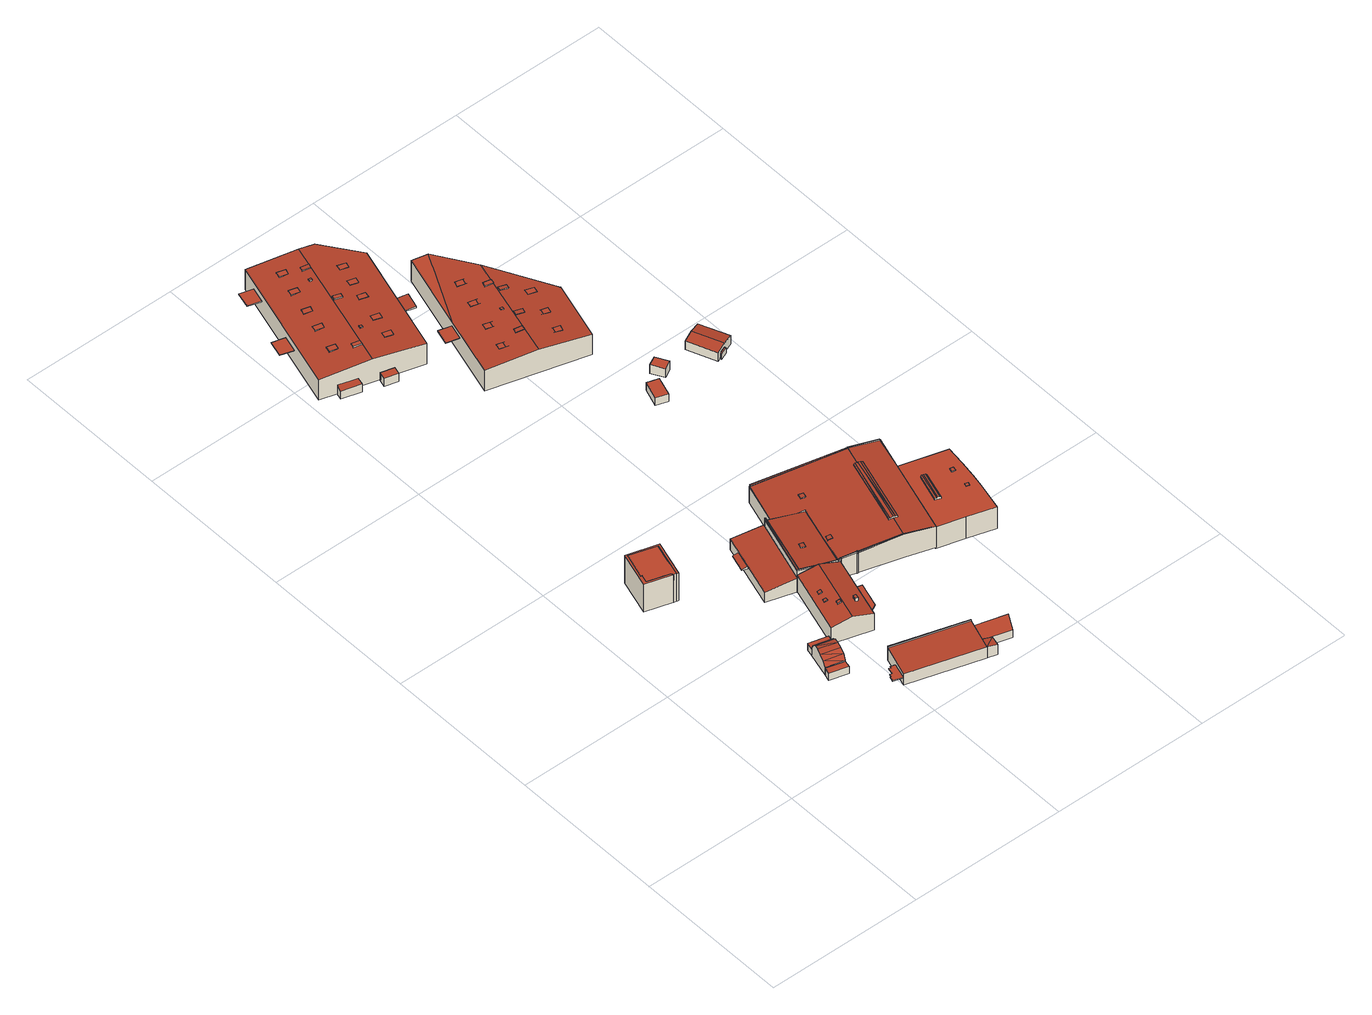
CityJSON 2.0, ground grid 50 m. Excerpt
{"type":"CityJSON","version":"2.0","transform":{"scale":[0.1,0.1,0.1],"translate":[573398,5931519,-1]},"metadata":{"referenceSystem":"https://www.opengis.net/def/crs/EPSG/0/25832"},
"CityObjects":{
"building1":{"type":"Building","attributes":{"Grundfläche 2D":"12.732771","Grundhöhe NN":"5.667"},"geometry":[{"type":"Solid","lod":"3","boundaries":[[[[0,1,2,3]],[[4,5,3,2]],[[5,6,0,3]],[[6,7,1,0]],[[7,4,2,1]],[[7,6,5,4]]]],"semantics":{"surfaces":[{"type":"RoofSurface"},{"type":"WallSurface"},{"type":"GroundSurface"}],"values":[[0,1,1,1,1,2]]}}]},
"building2":{"type":"Building","attributes":{"Grundfläche 2D":"124.588305","Grundhöhe NN":"5.588"},"geometry":[{"type":"Solid","lod":"3","boundaries":[[[[8,9,10,11,12,13,14,15,16,17,18,19,20]],[[21,22,23,24]],[[25,26,27,28,29,30,31,32,33]],[[34,20,19,18,35,36]],[[8,20,34,37]],[[22,38,39,9,8,37,40,23]],[[10,9,39,41]],[[11,10,41,42]],[[24,23,40,43]],[[21,24,43,44]],[[22,21,44,38]],[[28,27,45,46]],[[30,29,28,46,35,18,17]],[[30,17,16,31]],[[31,16,15,32]],[[32,15,14,33]],[[33,14,13,25]],[[25,13,12,26]],[[42,45,27,26,12,11]],[[45,42,41,39,38,44,43,40,37,34,36,35,46]]]],"semantics":{"surfaces":[{"type":"RoofSurface"},{"type":"WallSurface"},{"type":"GroundSurface"}],"values":[[0,0,0,1,1,1,1,1,1,1,1,1,1,1,1,1,1,1,1,2]]}}]},
"building3":{"type":"Building","attributes":{"Grundfläche 2D":"63.137022","Grundhöhe NN":"5.667"},"geometry":[{"type":"Solid","lod":"3","boundaries":[[[[47,48,49,50]],[[51,52,53]],[[54,52,51]],[[55,51,53,56]],[[57,56,58]],[[55,56,57]],[[59,57,58,60]],[[61,60,62]],[[59,60,61]],[[63,62,64]],[[61,62,63]],[[50,49,65,66]],[[47,50,66,67]],[[48,47,67,68]],[[62,60,58,56,53,52,48,68,5,64]],[[63,64,5,4]],[[51,55,57,59,61,63,4,65,49,54]],[[54,49,48,52]],[[4,5,68,67,66,65]]]],"semantics":{"surfaces":[{"type":"RoofSurface"},{"type":"WallSurface"},{"type":"GroundSurface"}],"values":[[0,0,0,0,0,0,0,0,0,0,0,1,1,1,1,1,1,1,2]]}}]},
"building4":{"type":"Building","attributes":{"Grundfläche 2D":"256.548009","Grundhöhe NN":"5.942"},"children":["building4-1","building4-2"],"geometry":[{"type":"Solid","lod":"3","boundaries":[[[[69,70,71,72,73,74,75]],[[76,77,74]],[[76,74,78]],[[70,69,79,80]],[[72,71,70,80,81]],[[73,72,81,82]],[[83,79,69,75,74,73,82,84,74,77]],[[78,74,84,85]],[[76,78,85,86]],[[77,76,86,83]],[[86,85,84,82,81,80,79,83]]]],"semantics":{"surfaces":[{"type":"RoofSurface"},{"type":"WallSurface"},{"type":"GroundSurface"}],"values":[[0,0,0,1,1,1,1,1,1,1,2]]}}]},
"building4-1":{"type":"BuildingInstallation","parents":["building4"],"geometry":[{"type":"MultiSurface","lod":"3","boundaries":[[[87,88,89,90]],[[69,70,90,89]],[[87,90,70,71]],[[71,75,88,87]],[[89,88,75,69]]],"semantics":{"surfaces":[{"type":"RoofSurface"},{"type":"WallSurface"}],"values":[0,1,1,1,1]}}]},
"building4-2":{"type":"BuildingInstallation","parents":["building4"],"geometry":[{"type":"MultiSurface","lod":"3","boundaries":[[[91,92,93,94,95,96,97,98,99,100]],[[101,102,94,93]],[[102,103,95,94]],[[103,104,96,95]],[[104,105,97,96]],[[105,106,98,97]],[[106,107,99,98]],[[107,108,100,99]],[[108,109,91,100]],[[109,110,92,91]],[[110,101,93,92]],[[106,105,104,103,102,101,110,109,108,107]]],"semantics":{"surfaces":[{"type":"RoofSurface"},{"type":"WallSurface"},{"type":"OuterCeilingSurface"}],"values":[0,1,1,1,1,1,1,1,1,1,1,2]}}]},
"building5":{"type":"Building","attributes":{"Grundfläche 2D":"295.424375","Grundhöhe NN":"5.667"},"children":["building5-1","building5-2","building5-3","building5-4"],"geometry":[{"type":"Solid","lod":"3","boundaries":[[[[111,112,113,114]],[[111,115,116,112]],[[117,118,119,120,121]],[[117,121,122,123]],[[118,117,123,124]],[[119,118,124,125]],[[120,119,125,126]],[[127,115,111,114,128,129]],[[116,115,127,130]],[[113,112,116,130,131]],[[128,114,113,131],[120,126,122,121]],[[125,124,123,122,126]],[[128,131,130,127,129]]]],"semantics":{"surfaces":[{"type":"RoofSurface"},{"type":"WallSurface"},{"type":"GroundSurface"}],"values":[[0,0,0,1,1,1,1,1,1,1,1,2,2]]}}]},
"building5-1":{"type":"BuildingInstallation","parents":["building5"],"geometry":[{"type":"MultiSurface","lod":"3","boundaries":[[[132,133,134,135]],[[136,137,135,134]],[[137,138,132,135]],[[133,132,138,139]],[[134,133,139,136]]],"semantics":{"surfaces":[{"type":"RoofSurface"},{"type":"WallSurface"}],"values":[0,1,1,1,1]}}]},
"building5-2":{"type":"BuildingInstallation","parents":["building5"],"geometry":[{"type":"MultiSurface","lod":"3","boundaries":[[[140,141,142,143]],[[143,142,144,145]],[[140,143,145,146]],[[141,140,146,147]],[[142,141,147,144]]],"semantics":{"surfaces":[{"type":"RoofSurface"},{"type":"WallSurface"}],"values":[0,1,1,1,1]}}]},
"building5-3":{"type":"BuildingInstallation","parents":["building5"],"geometry":[{"type":"MultiSurface","lod":"3","boundaries":[[[148,149,150,151]],[[151,150,152,153]],[[148,151,153,154]],[[149,148,154,155]],[[150,149,155,152]]],"semantics":{"surfaces":[{"type":"RoofSurface"},{"type":"WallSurface"}],"values":[0,1,1,1,1]}}]},
"building5-4":{"type":"BuildingInstallation","parents":["building5"],"geometry":[{"type":"MultiSurface","lod":"3","boundaries":[[[156,157,158,159]],[[159,158,160,161]],[[156,159,161,162]],[[157,156,162,163]],[[158,157,163,160]]],"semantics":{"surfaces":[{"type":"RoofSurface"},{"type":"WallSurface"}],"values":[0,1,1,1,1]}}]},
"building6":{"type":"Building","attributes":{"Grundfläche 2D":"210.155430","Grundhöhe NN":"5.594"},"children":["building6-1"],"geometry":[{"type":"Solid","lod":"3","boundaries":[[[[164,165,166,167,168,169,170]],[[171,167,166,165,164,172,173]],[[168,167,171,174]],[[169,168,174,175,170]],[[164,170,175,172]],[[171,173,172,175,174]]]],"semantics":{"surfaces":[{"type":"RoofSurface"},{"type":"WallSurface"},{"type":"GroundSurface"}],"values":[[0,1,1,1,1,2]]}}]},
"building6-1":{"type":"BuildingInstallation","parents":["building6"],"geometry":[{"type":"MultiSurface","lod":"3","boundaries":[[[176,177,178,179]],[[180,181,179,178]],[[181,182,176,179]],[[182,183,177,176]],[[183,180,178,177]],[[183,182,181,180]]],"semantics":{"surfaces":[{"type":"RoofSurface"},{"type":"WallSurface"},{"type":"OuterCeilingSurface"}],"values":[0,1,1,1,1,2]}}]},
"building7":{"type":"Building","attributes":{"Grundfläche 2D":"10.284848","Grundhöhe NN":"3.762"},"geometry":[{"type":"Solid","lod":"3","boundaries":[[[[184,185,186,187]],[[188,189,187,186]],[[189,190,184,187]],[[190,191,185,184]],[[191,188,186,185]],[[191,190,189,188]]]],"semantics":{"surfaces":[{"type":"RoofSurface"},{"type":"WallSurface"},{"type":"GroundSurface"}],"values":[[0,1,1,1,1,2]]}}]},
"building8":{"type":"Building","attributes":{"Grundfläche 2D":"58.785966","Grundhöhe NN":"5.966"},"geometry":[{"type":"Solid","lod":"3","boundaries":[[[[192,193,194,195]],[[196,197,195,194]],[[197,198,192,195]],[[198,199,193,192]],[[199,196,194,193]],[[199,198,197,196]]]],"semantics":{"surfaces":[{"type":"RoofSurface"},{"type":"WallSurface"},{"type":"GroundSurface"}],"values":[[0,1,1,1,1,2]]}}]},
"building9":{"type":"Building","attributes":{"Grundfläche 2D":"1398.529230","Grundhöhe NN":"3.762"},"children":["building9-1","building9-2","building9-3","building9-4","building9-5","building9-6","building9-7","building9-8","building9-9","building9-10","building9-11","building9-12","building9-13","building9-14","building9-15","building9-16","building9-17","building9-18"],"geometry":[{"type":"Solid","lod":"3","boundaries":[[[[200,201,202,203,204,205]],[[206,207,202,201,200]],[[208,209,210,211]],[[204,203,212,213]],[[205,204,213,214]],[[206,200,205,214,215]],[[207,206,215,216]],[[210,217,212,203,202,207,216,218,211]],[[208,211,218,219]],[[209,208,219,220]],[[210,209,220,217]],[[215,214,213,212,217,220,219,218,216]]]],"semantics":{"surfaces":[{"type":"RoofSurface"},{"type":"WallSurface"},{"type":"GroundSurface"}],"values":[[0,0,0,1,1,1,1,1,1,1,1,2]]}}]},
"building9-1":{"type":"BuildingInstallation","parents":["building9"],"geometry":[{"type":"MultiSurface","lod":"3","boundaries":[[[221,222,223,224]],[[224,223,225,226]],[[221,224,226,227]],[[222,221,227,228]],[[223,222,228,225]]],"semantics":{"surfaces":[{"type":"RoofSurface"},{"type":"WallSurface"}],"values":[0,1,1,1,1]}}]},
"building9-2":{"type":"BuildingInstallation","parents":["building9"],"geometry":[{"type":"MultiSurface","lod":"3","boundaries":[[[229,230,231,232]],[[230,229,233,234]],[[232,231,235,236]],[[229,232,236,233]],[[231,230,234,235]]],"semantics":{"surfaces":[{"type":"RoofSurface"},{"type":"WallSurface"}],"values":[0,1,1,1,1]}}]},
"building9-3":{"type":"BuildingInstallation","parents":["building9"],"geometry":[{"type":"MultiSurface","lod":"3","boundaries":[[[237,238,239,240]],[[240,239,241,242]],[[237,240,242,243]],[[238,237,243,244]],[[239,238,244,241]]],"semantics":{"surfaces":[{"type":"RoofSurface"},{"type":"WallSurface"}],"values":[0,1,1,1,1]}}]},
"building9-4":{"type":"BuildingInstallation","parents":["building9"],"geometry":[{"type":"MultiSurface","lod":"3","boundaries":[[[245,246,247,248]],[[247,246,249,250]],[[248,247,250,251]],[[245,248,251,252]],[[246,245,252,249]]],"semantics":{"surfaces":[{"type":"RoofSurface"},{"type":"WallSurface"}],"values":[0,1,1,1,1]}}]},
"building9-5":{"type":"BuildingInstallation","parents":["building9"],"geometry":[{"type":"MultiSurface","lod":"3","boundaries":[[[253,254,255,256]],[[256,255,257,258]],[[253,256,258,259]],[[254,253,259,260]],[[255,254,260,257]]],"semantics":{"surfaces":[{"type":"RoofSurface"},{"type":"WallSurface"}],"values":[0,1,1,1,1]}}]},
"building9-6":{"type":"BuildingInstallation","parents":["building9"],"geometry":[{"type":"MultiSurface","lod":"3","boundaries":[[[261,262,263,264]],[[264,263,265,266]],[[261,264,266,267]],[[262,261,267,268]],[[263,262,268,265]]],"semantics":{"surfaces":[{"type":"RoofSurface"},{"type":"WallSurface"}],"values":[0,1,1,1,1]}}]},
"building9-7":{"type":"BuildingInstallation","parents":["building9"],"geometry":[{"type":"MultiSurface","lod":"3","boundaries":[[[269,270,271,272]],[[272,271,273,274]],[[274,275,269,272]],[[270,269,275,276]],[[276,273,271,270]]],"semantics":{"surfaces":[{"type":"RoofSurface"},{"type":"WallSurface"}],"values":[0,1,1,1,1]}}]},
"building9-8":{"type":"BuildingInstallation","parents":["building9"],"geometry":[{"type":"MultiSurface","lod":"3","boundaries":[[[277,278,279,280]],[[280,279,281,282]],[[282,283,277,280]],[[283,284,278,277]],[[279,278,284,281]]],"semantics":{"surfaces":[{"type":"RoofSurface"},{"type":"WallSurface"}],"values":[0,1,1,1,1]}}]},
"building9-9":{"type":"BuildingInstallation","parents":["building9"],"geometry":[{"type":"MultiSurface","lod":"3","boundaries":[[[285,286,287,288]],[[287,289,290,288]],[[285,288,290,291]],[[291,292,286,285]],[[292,289,287,286]]],"semantics":{"surfaces":[{"type":"RoofSurface"},{"type":"WallSurface"}],"values":[0,1,1,1,1]}}]},
"building9-10":{"type":"BuildingInstallation","parents":["building9"],"geometry":[{"type":"MultiSurface","lod":"3","boundaries":[[[293,294,295,296]],[[296,295,297,298]],[[298,299,293,296]],[[294,293,299,300]],[[300,297,295,294]]],"semantics":{"surfaces":[{"type":"RoofSurface"},{"type":"WallSurface"}],"values":[0,1,1,1,1]}}]},
"building9-11":{"type":"BuildingInstallation","parents":["building9"],"geometry":[{"type":"MultiSurface","lod":"3","boundaries":[[[301,302,303,304]],[[305,306,304,303]],[[301,304,306,307]],[[307,308,302,301]],[[302,308,305,303]]],"semantics":{"surfaces":[{"type":"RoofSurface"},{"type":"WallSurface"}],"values":[0,1,1,1,1]}}]},
"building9-12":{"type":"BuildingInstallation","parents":["building9"],"geometry":[{"type":"MultiSurface","lod":"3","boundaries":[[[309,310,311,312]],[[312,311,313,314]],[[309,312,314,315]],[[310,309,315,316]],[[311,310,316,313]]],"semantics":{"surfaces":[{"type":"RoofSurface"},{"type":"WallSurface"}],"values":[0,1,1,1,1]}}]},
"building9-13":{"type":"BuildingInstallation","parents":["building9"],"geometry":[{"type":"MultiSurface","lod":"3","boundaries":[[[317,318,319,320]],[[320,319,321,322]],[[322,323,317,320]],[[318,317,323,324]],[[324,321,319,318]]],"semantics":{"surfaces":[{"type":"RoofSurface"},{"type":"WallSurface"}],"values":[0,1,1,1,1]}}]},
"building9-14":{"type":"BuildingInstallation","parents":["building9"],"geometry":[{"type":"MultiSurface","lod":"3","boundaries":[[[325,326,327,328]],[[328,327,329,330]],[[325,328,330,331]],[[326,325,331,332]],[[327,326,332,329]]],"semantics":{"surfaces":[{"type":"RoofSurface"},{"type":"WallSurface"}],"values":[0,1,1,1,1]}}]},
"building9-15":{"type":"BuildingInstallation","parents":["building9"],"geometry":[{"type":"MultiSurface","lod":"3","boundaries":[[[333,334,335,336]],[[335,334,337,338]],[[336,335,338,339]],[[333,336,339,340]],[[334,333,340,337]]],"semantics":{"surfaces":[{"type":"RoofSurface"},{"type":"WallSurface"}],"values":[0,1,1,1,1]}}]},
"building9-16":{"type":"BuildingInstallation","parents":["building9"],"geometry":[{"type":"MultiSurface","lod":"3","boundaries":[[[341,342,343,344]],[[345,346,344,343]],[[346,347,341,344]],[[347,348,342,341]],[[348,345,343,342]],[[348,347,346,345]]],"semantics":{"surfaces":[{"type":"RoofSurface"},{"type":"WallSurface"},{"type":"OuterCeilingSurface"}],"values":[0,1,1,1,1,2]}}]},
"building9-17":{"type":"BuildingInstallation","parents":["building9"],"geometry":[{"type":"MultiSurface","lod":"3","boundaries":[[[349,350,351,352]],[[353,354,352,351]],[[354,355,349,352]],[[355,356,350,349]],[[356,353,351,350]],[[356,355,354,353]]],"semantics":{"surfaces":[{"type":"RoofSurface"},{"type":"WallSurface"},{"type":"OuterCeilingSurface"}],"values":[0,1,1,1,1,2]}}]},
"building9-18":{"type":"BuildingInstallation","parents":["building9"],"geometry":[{"type":"MultiSurface","lod":"3","boundaries":[[[357,358,359,360]],[[361,362,360,359]],[[362,363,357,360]],[[363,364,358,357]],[[364,361,359,358]],[[364,363,362,361]]],"semantics":{"surfaces":[{"type":"RoofSurface"},{"type":"WallSurface"},{"type":"OuterCeilingSurface"}],"values":[0,1,1,1,1,2]}}]},
"building10":{"type":"Building","attributes":{"Grundfläche 2D":"1405.975474","Grundhöhe NN":"5.286"},"children":["building10-1","building10-2","building10-3","building10-4","building10-5","building10-6"],"geometry":[{"type":"Solid","lod":"3","boundaries":[[[[365,366,367,368]],[[366,365,369]],[[370,371,372,369]],[[366,369,372]],[[370,373,374]],[[371,370,374,375]],[[376,377,378,379,380,381,382,383,384]],[[385,376,384,386]],[[387,385,386]],[[388,389,390,391,392,393,394,395,396,397]],[[398,393,392]],[[399,400,401]],[[402,403,404,399,401,396,405,406,407,408,409,410,411,412,413,414,415,416,417,418,419,420,421,422,423,424]],[[409,425,426]],[[410,409,426,427]],[[428,429,430,423,431,432,419,418,417,433,434,435]],[[430,424,423]],[[436,429,428,437]],[[368,367,432,431]],[[368,431,423,369,365]],[[369,423,422,373,370]],[[422,421,420,375,374,373]],[[375,420,419,432,367,366,372,371]],[[399,404,379,378]],[[402,424,430,429,386,384,383,382,381,380,379,404,403]],[[429,436,438,385,387,386]],[[438,439,376,385]],[[439,377,376]],[[439,399,378,377]],[[391,390,389,440,441]],[[442,398,392,391,441,443]],[[397,396,401,444,445]],[[388,397,445,446]],[[389,388,446,440]],[[395,405,396]],[[408,393,398,425,409]],[[405,395,394,393,408,407,406]],[[427,426,425,398,442,447,448]],[[410,427,448,449]],[[411,410,449,450]],[[412,411,450,451]],[[413,412,451,452]],[[414,413,452,453]],[[415,414,453,454]],[[416,415,454,455]],[[456,433,417,416,455,457]],[[458,435,434,433,456,459]],[[437,428,435,458,460]],[[436,437,460,461]],[[438,436,461,462]],[[439,438,462,463]],[[399,439,463,464]],[[400,399,464,465]],[[401,400,465,444]],[[445,444,465,464,463,462,461,460,458,459,456,457,455,454,453,452,451,450,449,448,447,442,443,441,440,446]]]],"semantics":{"surfaces":[{"type":"RoofSurface"},{"type":"WallSurface"},{"type":"GroundSurface"}],"values":[[0,0,0,0,0,0,0,0,0,0,0,0,0,0,0,0,0,0,1,1,1,1,1,1,1,1,1,1,1,1,1,1,1,1,1,1,1,1,1,1,1,1,1,1,1,1,1,1,1,1,1,1,1,1,2]]}}]},
"building10-1":{"type":"BuildingInstallation","parents":["building10"],"geometry":[{"type":"MultiSurface","lod":"3","boundaries":[[[434,435,466,467,433]],[[466,468,467]],[[469,470,471,467,468]],[[466,435,472,418,473,470,469,468]],[[416,417,433,467,471]],[[434,435,434,433]]],"semantics":{"surfaces":[{"type":"RoofSurface"},{"type":"WallSurface"}],"values":[0,0,0,1,1,1]}}]},
"building10-2":{"type":"BuildingInstallation","parents":["building10"],"geometry":[{"type":"MultiSurface","lod":"3","boundaries":[[[474,475,476,477]],[[477,476,478,479]],[[474,477,479,480]],[[475,474,480,481]],[[476,475,481,478]]],"semantics":{"surfaces":[{"type":"RoofSurface"},{"type":"WallSurface"}],"values":[0,1,1,1,1]}}]},
"building10-3":{"type":"BuildingInstallation","parents":["building10"],"geometry":[{"type":"MultiSurface","lod":"3","boundaries":[[[482,483,484]],[[485,486,487,488,482]],[[488,483,482]],[[489,487,486]],[[490,491,489]],[[491,487,489]],[[492,487,491,493,494,495,496,497]],[[488,498,499,483]],[[484,470,473,500,501,502,503,490,489,486,485,482]],[[503,504,491,490]],[[408,505,493,491,504]],[[505,506,507,494,493]],[[426,427,496,495,494,507,425]],[[427,410,497,496]],[[410,411,492,497]],[[411,412,487,492]],[[412,413,488,487]],[[413,414,498,488]],[[414,415,499,498]],[[416,471,470,484,483,499,415]]],"semantics":{"surfaces":[{"type":"RoofSurface"},{"type":"WallSurface"}],"values":[0,0,0,0,0,0,0,0,1,1,1,1,1,1,1,1,1,1,1,1]}}]},
"building10-4":{"type":"BuildingInstallation","parents":["building10"],"geometry":[{"type":"MultiSurface","lod":"3","boundaries":[[[508,509,510,511]],[[511,510,512,513]],[[508,511,513,514]],[[509,508,514,515]],[[510,509,515,512]]],"semantics":{"surfaces":[{"type":"RoofSurface"},{"type":"WallSurface"}],"values":[0,1,1,1,1]}}]},
"building10-5":{"type":"BuildingInstallation","parents":["building10"],"geometry":[{"type":"MultiSurface","lod":"3","boundaries":[[[516,517,518]],[[519,518,517,520,521]],[[522,517,516]],[[522,506,507,506,505,523,517]],[[389,390,391,516,518,519]],[[516,391,392,398,425,507,506,522]],[[408,409,425,398,393]],[[408,393,524,517,523,505]],[[388,521,520,517,524,397]],[[388,389,519,521]]],"semantics":{"surfaces":[{"type":"RoofSurface"},{"type":"WallSurface"}],"values":[0,0,0,0,1,1,1,1,1,1]}}]},
"building10-6":{"type":"BuildingInstallation","parents":["building10"],"geometry":[{"type":"MultiSurface","lod":"3","boundaries":[[[525,526,527,528,529,530]],[[531,532,527,526]],[[532,533,534,528,527]],[[535,530,529,528,534,536]],[[526,525,530,535,537,531]]],"semantics":{"surfaces":[{"type":"RoofSurface"},{"type":"WallSurface"}],"values":[0,1,1,1,1]}}]},
"building11":{"type":"Building","attributes":{"Grundfläche 2D":"1101.652237","Grundhöhe NN":"3.769"},"children":["building11-1","building11-2","building11-3","building11-4","building11-5","building11-6","building11-7","building11-8","building11-9","building11-10","building11-11","building11-12","building11-13","building11-14","building11-15"],"geometry":[{"type":"Solid","lod":"3","boundaries":[[[[538,539,540]],[[541,542,543,544,545,546,539,538]],[[547,548,546,545,544,543,542,549]],[[547,550,551,552]],[[548,547,552]],[[553,554,555,556]],[[541,538,540,557,558]],[[549,542,541,558,559]],[[560,550,547,549,559,561,562]],[[563,564,552,551,550,560,562,561,565,566]],[[566,567,555,554,568,569,539,546,548,552,564,563]],[[540,539,569,557]],[[556,555,567,570]],[[553,556,570,571]],[[554,553,571,568]],[[566,565,561,559,558,557,569,568,571,570,567]]]],"semantics":{"surfaces":[{"type":"RoofSurface"},{"type":"WallSurface"},{"type":"GroundSurface"}],"values":[[0,0,0,0,0,0,1,1,1,1,1,1,1,1,1,2]]}}]},
"building11-1":{"type":"BuildingInstallation","parents":["building11"],"geometry":[{"type":"MultiSurface","lod":"3","boundaries":[[[572,573,574,575]],[[572,575,576]],[[573,572,576,577]],[[573,577,574]]],"semantics":{"surfaces":[{"type":"RoofSurface"},{"type":"WallSurface"}],"values":[0,1,1,1]}}]},
"building11-2":{"type":"BuildingInstallation","parents":["building11"],"geometry":[{"type":"MultiSurface","lod":"3","boundaries":[[[578,579,580,581,582]],[[578,583,579]],[[580,579,583,584]],[[580,584,581]]],"semantics":{"surfaces":[{"type":"RoofSurface"},{"type":"WallSurface"}],"values":[0,1,1,1]}}]},
"building11-3":{"type":"BuildingInstallation","parents":["building11"],"geometry":[{"type":"MultiSurface","lod":"3","boundaries":[[[585,586,587,588]],[[588,587,589,590]],[[585,588,590,591]],[[586,585,591,592]],[[587,586,592,589]]],"semantics":{"surfaces":[{"type":"RoofSurface"},{"type":"WallSurface"}],"values":[0,1,1,1,1]}}]},
"building11-4":{"type":"BuildingInstallation","parents":["building11"],"geometry":[{"type":"MultiSurface","lod":"3","boundaries":[[[593,594,595,596]],[[597,598,596,595]],[[593,596,598,599]],[[594,593,599,600]],[[600,597,595,594]]],"semantics":{"surfaces":[{"type":"RoofSurface"},{"type":"WallSurface"}],"values":[0,1,1,1,1]}}]},
"building11-5":{"type":"BuildingInstallation","parents":["building11"],"geometry":[{"type":"MultiSurface","lod":"3","boundaries":[[[601,602,603,604]],[[601,604,605]],[[602,601,605,606]],[[602,606,603]]],"semantics":{"surfaces":[{"type":"RoofSurface"},{"type":"WallSurface"}],"values":[0,1,1,1]}}]},
"building11-6":{"type":"BuildingInstallation","parents":["building11"],"geometry":[{"type":"MultiSurface","lod":"3","boundaries":[[[607,608,609,610]],[[610,609,611,612]],[[612,613,607,610]],[[608,607,613,614]],[[614,611,609,608]]],"semantics":{"surfaces":[{"type":"RoofSurface"},{"type":"WallSurface"}],"values":[0,1,1,1,1]}}]},
"building11-7":{"type":"BuildingInstallation","parents":["building11"],"geometry":[{"type":"MultiSurface","lod":"3","boundaries":[[[615,616,617,618]],[[615,618,619]],[[616,615,619,620]],[[616,620,617]]],"semantics":{"surfaces":[{"type":"RoofSurface"},{"type":"WallSurface"}],"values":[0,1,1,1]}}]},
"building11-8":{"type":"BuildingInstallation","parents":["building11"],"geometry":[{"type":"MultiSurface","lod":"3","boundaries":[[[621,622,623,624,625,626]],[[622,621,627,628]],[[624,623,622,628,544,629]],[[625,624,629,630]],[[630,545,627,621,626,625]]],"semantics":{"surfaces":[{"type":"RoofSurface"},{"type":"WallSurface"}],"values":[0,1,1,1,1]}}]},
"building11-9":{"type":"BuildingInstallation","parents":["building11"],"geometry":[{"type":"MultiSurface","lod":"3","boundaries":[[[631,632,633,634]],[[631,634,635]],[[632,631,635,636]],[[632,636,633]]],"semantics":{"surfaces":[{"type":"RoofSurface"},{"type":"WallSurface"}],"values":[0,1,1,1]}}]},
"building11-10":{"type":"BuildingInstallation","parents":["building11"],"geometry":[{"type":"MultiSurface","lod":"3","boundaries":[[[637,638,639,640]],[[637,640,641,642]],[[640,639,643,641]],[[638,637,642,644]],[[639,638,644,643]]],"semantics":{"surfaces":[{"type":"RoofSurface"},{"type":"WallSurface"}],"values":[0,1,1,1,1]}}]},
"building11-11":{"type":"BuildingInstallation","parents":["building11"],"geometry":[{"type":"MultiSurface","lod":"3","boundaries":[[[645,646,647,648,649,650,651]],[[652,649,648,647,646,653,654,655]],[[652,656,650,649]],[[650,656,657,645,651]],[[657,653,646,645]]],"semantics":{"surfaces":[{"type":"RoofSurface"},{"type":"WallSurface"}],"values":[0,1,1,1,1]}}]},
"building11-12":{"type":"BuildingInstallation","parents":["building11"],"geometry":[{"type":"MultiSurface","lod":"3","boundaries":[[[658,659,660,661]],[[662,660,659]],[[663,658,661]],[[659,658,663,662]]],"semantics":{"surfaces":[{"type":"RoofSurface"},{"type":"WallSurface"}],"values":[0,1,1,1]}}]},
"building11-13":{"type":"BuildingInstallation","parents":["building11"],"geometry":[{"type":"MultiSurface","lod":"3","boundaries":[[[664,665,666,667]],[[668,669,665,664]],[[670,671,667,666]],[[671,668,664,667]],[[669,670,666,665]],[[669,668,671,670]]],"semantics":{"surfaces":[{"type":"RoofSurface"},{"type":"WallSurface"},{"type":"OuterCeilingSurface"}],"values":[0,1,1,1,1,2]}}]},
"building11-14":{"type":"BuildingInstallation","parents":["building11"],"geometry":[{"type":"MultiSurface","lod":"3","boundaries":[[[672,673,674,675]],[[676,677,675,674]],[[677,678,672,675]],[[678,679,673,672]],[[679,676,674,673]],[[679,678,677,676]]],"semantics":{"surfaces":[{"type":"RoofSurface"},{"type":"WallSurface"},{"type":"OuterCeilingSurface"}],"values":[0,1,1,1,1,2]}}]},
"building11-15":{"type":"BuildingInstallation","parents":["building11"],"geometry":[{"type":"MultiSurface","lod":"3","boundaries":[[[680,681,682,564,683,560,684,685,686]],[[562,687,684,560]],[[665,563,564,682]],[[563,688,562,560,683,564]],[[687,689,685,684]],[[689,690,686,685]],[[690,691,680,686]],[[680,691,666,665,682,681]],[[665,666,691,690,689,687,562,688,563]]],"semantics":{"surfaces":[{"type":"RoofSurface"},{"type":"WallSurface"},{"type":"OuterCeilingSurface"}],"values":[0,1,1,1,1,1,1,1,2]}}]},
"building12":{"type":"Building","attributes":{"Grundfläche 2D":"23.639034","Grundhöhe NN":"-0.001"},"geometry":[{"type":"Solid","lod":"3","boundaries":[[[[692,693,694,695]],[[696,697,695,694]],[[697,698,692,695]],[[698,699,693,692]],[[699,696,694,693]],[[699,698,697,696]]]],"semantics":{"surfaces":[{"type":"RoofSurface"},{"type":"WallSurface"},{"type":"GroundSurface"}],"values":[[0,1,1,1,1,2]]}}]},
"building13":{"type":"Building","attributes":{"Grundfläche 2D":"416.121707","Grundhöhe NN":"4.588"},"children":["building13-1","building13-2"],"geometry":[{"type":"Solid","lod":"3","boundaries":[[[[700,701,702]],[[700,702,703]],[[704,700,703,705]],[[706,707,708,709]],[[704,705,708,707]],[[710,711,712,713,714,715,716,717,718],[719,720,721,722]],[[719,722,702,701]],[[705,703,702,722,721,709,708]],[[721,720,706,709]],[[704,707,706,720,719,701,700]],[[723,724,712,711]],[[724,725,713,712]],[[725,726,714,713]],[[726,727,715,714]],[[727,728,716,715]],[[728,729,717,716]],[[729,730,718,717]],[[731,723,711,710]],[[730,731,710,718]],[[726,725,724,723,731,730,729,728,727]]]],"semantics":{"surfaces":[{"type":"RoofSurface"},{"type":"WallSurface"},{"type":"GroundSurface"}],"values":[[0,0,0,0,0,0,1,1,1,1,1,1,1,1,1,1,1,1,1,2]]}}]},
"building13-1":{"type":"BuildingInstallation","parents":["building13"],"geometry":[{"type":"MultiSurface","lod":"3","boundaries":[[[732,733,734,735]],[[735,734,736,737]],[[732,735,737,738]],[[733,732,738,739]],[[734,733,739,736]]],"semantics":{"surfaces":[{"type":"RoofSurface"},{"type":"WallSurface"}],"values":[0,1,1,1,1]}}]},
"building13-2":{"type":"BuildingInstallation","parents":["building13"],"geometry":[{"type":"MultiSurface","lod":"3","boundaries":[[[740,741,742,743]],[[743,742,744,745]],[[740,743,745,746]],[[746,747,741,740]],[[747,744,742,741]]],"semantics":{"surfaces":[{"type":"RoofSurface"},{"type":"WallSurface"}],"values":[0,1,1,1,1]}}]},
"building14":{"type":"Building","attributes":{"Grundfläche 2D":"14.119376","Grundhöhe NN":"0.610"},"geometry":[{"type":"Solid","lod":"3","boundaries":[[[[748,749,750,751]],[[752,753,751,750]],[[753,754,748,751]],[[754,755,749,748]],[[755,752,750,749]],[[755,754,753,752]]]],"semantics":{"surfaces":[{"type":"RoofSurface"},{"type":"WallSurface"},{"type":"GroundSurface"}],"values":[[0,1,1,1,1,2]]}}]},
"building15":{"type":"Building","attributes":{"Grundfläche 2D":"1.478337","Grundhöhe NN":"3.892"},"geometry":[{"type":"Solid","lod":"3","boundaries":[[[[756,757,758,759]],[[760,761,759,758]],[[761,762,756,759]],[[762,763,757,756]],[[763,760,758,757]],[[763,762,761,760]]]],"semantics":{"surfaces":[{"type":"RoofSurface"},{"type":"WallSurface"},{"type":"GroundSurface"}],"values":[[0,1,1,1,1,2]]}}]},
"building16":{"type":"Building","attributes":{"Grundfläche 2D":"70.812314","Grundhöhe NN":"3.938"},"geometry":[{"type":"Solid","lod":"3","boundaries":[[[[764,765,766,767]],[[765,768,769,766]],[[768,765,764,770,771]],[[769,768,771,772]],[[767,766,769,772,773]],[[764,767,773,770]],[[771,770,773,772]]]],"semantics":{"surfaces":[{"type":"RoofSurface"},{"type":"WallSurface"},{"type":"GroundSurface"}],"values":[[0,0,1,1,1,1,2]]}}]}
},
"vertices":[
[325,225,93],[383,209,93],[388,230,93],[331,246,93],[388,230,67],[331,246,67],[325,225,67],[383,209,67],
[256,825,169],[158,853,169],[125,738,169],[207,714,169],[205,721,169],[136,742,169],[143,765,169],[138,766,169],[162,846,169],[247,820,169],[215,712,169],[219,711,169],[222,710,169],[185,860,128],[181,846,128],[202,840,128],[206,854,128],[136,742,171],[205,721,171],[207,713,171],[215,711,171],[215,712,171],[247,820,171],[162,846,171],[138,766,171],[143,765,171],[222,710,66],[215,712,66],[219,711,66],[256,825,66],[181,846,66],[158,853,66],[202,840,66],[125,738,66],[207,714,66],[206,854,66],[185,860,66],[207,713,66],[215,711,66],
[358,347,92],[352,324,92],[410,308,92],[417,331,92],[408,301,112],[352,324,96],[350,316,112],[410,308,96],[405,290,120],[347,305,120],[400,274,123],[343,290,123],[396,257,120],[338,273,120],[391,241,112],[333,256,112],[388,230,96],[331,246,96],[410,308,67],[417,331,67],[358,347,67],[352,324,67],
[723,111,117],[492,179,117],[491,175,117],[463,81,110],[694,12,110],[694,13,110],[722,107,117],[732,34,106],[703,43,110],[724,4,106],[723,111,69],[492,179,69],[463,81,69],[694,12,69],[703,43,69],[694,13,69],[724,4,69],[732,34,69],
[491,175,120],[722,107,120],[723,111,120],[492,179,120],
[434,92,95],[464,83,95],[479,132,95],[463,136,95],[462,131,95],[456,133,95],[450,113,95],[444,115,95],[441,107,95],[438,108,95],[479,132,93],[463,136,93],[462,131,93],[456,133,93],[450,113,93],[444,115,93],[441,107,93],[438,108,93],[434,92,93],[464,83,93],
[540,511,144],[479,305,144],[539,288,128],[599,493,128],[480,529,128],[419,322,128],[559,322,95],[584,336,95],[607,413,95],[578,422,95],[550,324,95],[550,324,93],[559,322,93],[584,336,93],[607,413,93],[578,422,93],[480,529,67],[599,493,67],[540,511,67],[419,322,67],[539,288,67],
[482,368,143],[491,366,146],[494,375,146],[484,378,143],[494,375,142],[484,378,140],[482,368,140],[491,366,142],
[472,434,136],[482,431,139],[484,441,139],[475,443,136],[484,441,135],[475,443,133],[472,434,133],[482,431,135],
[463,402,136],[473,399,138],[475,409,138],[466,411,136],[475,409,135],[466,411,133],[463,402,133],[473,399,135],
[527,350,145],[535,348,145],[539,361,145],[531,363,145],[539,361,133],[531,363,135],[527,350,135],[535,348,133],
[480,529,116],[540,727,116],[541,731,116],[543,737,116],[449,764,106],[418,658,106],[388,555,105],[543,737,66],[480,529,66],[541,731,66],[449,764,66],[388,555,66],
[419,719,97],[402,663,97],[418,658,103],[435,714,103],[418,658,95],[435,714,95],[419,719,95],[402,663,95],
[177,1858,78],[171,1835,78],[212,1824,78],[218,1847,78],[212,1824,48],[218,1847,48],[177,1858,48],[171,1835,48],
[825,77,98],[722,106,98],[706,51,98],[795,24,98],[706,51,70],[795,24,70],[825,77,70],[722,106,70],
[281,2306,133],[260,2231,133],[159,1868,133],[310,1825,125],[411,2183,125],[326,2293,131],[130,2348,123],[7,1910,123],[53,1875,77],[113,1858,77],[118,1879,80],[59,1896,80],[310,1825,48],[411,2183,48],[326,2293,48],[130,2348,48],[7,1910,48],[118,1879,48],[59,1896,48],[53,1875,48],[113,1858,48],
[317,2194,131],[313,2177,131],[338,2170,130],[343,2187,130],[338,2170,128],[343,2187,128],[317,2194,130],[313,2177,130],
[300,2134,131],[296,2117,131],[321,2110,130],[326,2128,130],[300,2134,130],[296,2117,130],[321,2110,128],[326,2128,128],
[230,2194,136],[232,2201,136],[225,2203,136],[223,2196,136],[225,2203,131],[223,2196,131],[230,2194,132],[232,2201,132],
[242,1928,131],[238,1910,131],[263,1904,130],[268,1921,130],[238,1910,130],[263,1904,128],[268,1921,128],[242,1928,130],
[97,1985,130],[92,1967,130],[118,1960,130],[123,1978,130],[118,1960,129],[123,1978,129],[97,1985,127],[92,1967,127],
[261,1995,131],[257,1978,131],[282,1971,130],[287,1989,130],[282,1971,128],[287,1989,128],[261,1995,130],[257,1978,130],
[180,2280,130],[175,2263,130],[201,2256,130],[206,2273,130],[201,2256,129],[206,2273,129],[180,2280,127],[175,2263,127],
[139,2133,130],[134,2117,130],[159,2110,130],[164,2126,130],[159,2110,129],[164,2126,129],[139,2133,127],[134,2117,127],
[177,1941,136],[153,1947,136],[149,1935,136],[174,1928,136],[149,1935,131],[174,1928,133],[177,1941,133],[153,1947,131],
[284,2077,131],[279,2060,131],[305,2053,130],[309,2070,130],[305,2053,128],[309,2070,128],[284,2077,130],[279,2060,130],
[253,2106,136],[230,2113,137],[226,2101,137],[250,2094,136],[226,2101,133],[250,2094,132],[253,2106,132],[230,2113,133],
[216,1975,136],[218,1982,136],[211,1984,136],[209,1977,136],[211,1984,132],[209,1977,132],[216,1975,132],[218,1982,132],
[258,2231,136],[262,2244,136],[238,2251,134],[234,2238,134],[238,2251,131],[234,2238,131],[258,2231,133],[262,2244,133],
[121,2067,130],[116,2050,130],[142,2043,130],[147,2060,130],[142,2043,129],[147,2060,129],[121,2067,127],[116,2050,127],
[160,2209,130],[155,2191,130],[181,2185,130],[185,2202,130],[155,2191,127],[181,2185,129],[185,2202,129],[160,2209,127],
[60,2260,99],[102,2248,99],[116,2297,99],[74,2309,99],[116,2297,97],[74,2309,97],[60,2260,97],[102,2248,97],
[405,2009,108],[365,2020,105],[351,1971,105],[391,1959,108],[351,1971,103],[391,1959,103],[405,2009,103],[365,2020,103],
[7,2067,97],[48,2055,97],[62,2106,97],[21,2117,97],[62,2106,95],[21,2117,95],[7,2067,95],[48,2055,95],
[867,718,155],[803,505,155],[809,503,153],[872,717,153],[859,721,156],[852,723,155],[788,509,155],[797,507,156],[847,724,152],[784,512,153],[784,511,153],[878,785,151],[878,785,150],[606,865,129],[606,862,129],[607,861,129],[873,783,150],[877,782,150],[877,782,151],[878,782,151],[966,759,143],[966,756,143],[966,758,143],[544,730,144],[541,731,144],[540,727,144],[480,529,144],[594,495,127],[595,497,127],[616,571,127],[652,694,127],[629,701,130],[542,726,144],[594,494,127],[606,865,124],[604,865,123],[561,721,123],[873,783,149],[607,861,124],[606,862,124],[652,694,133],[620,585,133],[616,571,133],[595,497,133],[594,495,133],[601,493,134],[603,493,134],[604,494,134],[647,481,137],[646,479,137],[649,478,137],[650,480,137],[778,443,149],[778,445,149],[797,507,149],[784,511,148],[784,512,148],[847,724,148],[859,721,149],[877,782,149],[594,494,133],[599,493,133],[601,492,134],[938,655,140],[966,756,140],[878,782,149],[872,717,148],[809,503,148],[867,416,140],[868,417,140],[868,419,140],[966,758,140],[969,758,140],[966,759,140],[878,785,149],[541,731,63],[480,529,63],[594,494,63],[594,495,63],[561,721,63],[542,726,63],[544,730,63],[599,493,63],[601,492,63],[601,493,63],[603,493,63],[604,494,63],[647,481,63],[646,479,63],[649,478,63],[650,480,63],[867,416,63],[778,443,63],[868,419,63],[868,417,63],[969,758,63],[966,758,63],[966,759,63],[878,785,63],[606,865,63],[604,865,63],
[779,445,151],[778,443,151],[778,445,151],[655,481,141],[650,483,140],[650,480,140],[779,445,149],[650,483,137],
[673,748,136],[669,733,136],[683,729,137],[687,743,137],[683,729,134],[687,743,134],[673,748,133],[669,733,133],
[649,483,142],[650,480,143],[650,483,143],[648,483,142],[646,484,142],[604,494,138],[647,481,143],[604,496,138],[602,497,138],[601,495,138],[603,493,138],[595,497,138],[594,494,138],[599,493,138],[601,492,138],[601,493,138],[646,479,143],[649,478,143],[649,483,137],[646,484,137],[604,496,134],[602,497,133],[601,495,133],[595,497,135],[594,495,135],[594,494,135],
[551,606,140],[547,592,140],[561,588,138],[565,603,138],[561,588,135],[565,603,135],[551,606,137],[547,592,137],
[480,529,148],[484,529,148],[540,727,148],[541,731,148],[542,726,148],[544,730,148],[540,511,141],[540,513,141],[484,529,144],
[639,577,137],[640,580,137],[626,583,136],[622,569,136],[625,569,136],[636,566,137],[640,580,135],[626,583,133],[623,574,133],[622,569,133],[636,566,135],[625,569,134],[639,577,135],
[414,1843,124],[531,2072,126],[482,2085,124],[360,1649,124],[512,1606,134],[549,1743,134],[583,1871,134],[587,1885,134],[603,1945,134],[714,1747,124],[708,1762,125],[663,1564,124],[716,1752,124],[715,1752,124],[714,1752,124],[653,1918,81],[627,1903,81],[659,1847,81],[685,1862,81],[482,2085,48],[360,1649,48],[663,1564,48],[716,1752,72],[716,1752,48],[716,1752,70],[714,1752,70],[714,1752,72],[715,1752,48],[714,1752,48],[659,1847,48],[627,1903,48],[531,2072,48],[685,1862,48],[653,1918,48],
[631,1695,130],[636,1712,130],[611,1719,130],[606,1702,130],[631,1695,128],[636,1712,128],
[587,1630,130],[611,1623,130],[616,1640,130],[591,1648,130],[590,1643,130],[611,1623,128],[616,1640,128],
[541,1781,136],[543,1788,136],[535,1790,136],[534,1783,136],[535,1790,133],[534,1783,133],[541,1781,133],[543,1788,133],
[653,1775,130],[658,1792,130],[632,1800,131],[628,1782,131],[632,1800,130],[628,1782,130],[653,1775,128],[658,1792,128],
[442,1697,130],[438,1680,130],[464,1672,130],[469,1690,130],[442,1697,128],[438,1680,128],
[603,1832,135],[606,1844,135],[582,1851,137],[579,1839,137],[582,1851,134],[579,1839,134],[603,1832,132],[606,1844,132],
[512,1945,130],[507,1928,130],[533,1920,130],[538,1938,130],[512,1945,128],[507,1928,128],
[563,1891,135],[559,1877,135],[583,1871,135],[585,1871,135],[588,1885,135],[587,1885,135],[563,1891,133],[559,1877,133],[585,1871,134],[588,1885,134],
[489,1865,130],[484,1848,130],[511,1840,130],[516,1858,130],[489,1865,128],[484,1848,128],
[533,1687,136],[536,1701,136],[512,1707,134],[508,1694,134],[508,1694,132],[533,1687,134],[512,1707,132],[536,1701,134],
[580,1749,135],[555,1756,137],[552,1744,137],[552,1743,137],[552,1742,137],[576,1736,135],[579,1747,135],[552,1742,134],[555,1756,134],[552,1744,134],[552,1743,134],[576,1736,132],[580,1749,132],
[465,1777,130],[460,1759,130],[486,1752,130],[491,1769,130],[460,1759,128],[465,1777,128],
[688,1798,70],[708,1762,70],[726,1773,70],[706,1809,70],[688,1798,68],[708,1762,68],[726,1773,68],[706,1809,68],
[374,1854,108],[360,1806,108],[401,1795,108],[414,1843,108],[401,1795,106],[414,1843,106],[374,1854,106],[360,1806,106],
[728,1774,72],[726,1773,72],[708,1762,72],[715,1752,72],[714,1747,72],[716,1743,72],[738,1756,72],[714,1747,70],[715,1752,70],[716,1743,70],[738,1756,70],[728,1774,70],
[689,1340,38],[725,1328,38],[744,1388,38],[708,1399,38],[744,1388,10],[708,1399,10],[689,1340,10],[725,1328,10],
[946,490,144],[949,489,142],[975,578,142],[972,579,144],[940,492,145],[966,580,145],[932,495,142],[936,493,144],[962,582,144],[958,583,142],[868,419,137],[868,417,137],[952,394,137],[1039,368,137],[1060,456,137],[1068,498,137],[1077,552,137],[1085,613,137],[938,655,137],[949,489,137],[932,495,137],[958,583,137],[975,578,137],[868,417,56],[952,394,56],[1039,368,56],[1060,456,56],[1068,498,56],[1077,552,56],[1085,613,56],[938,655,56],[868,419,56],
[1033,544,140],[1045,542,140],[1047,553,140],[1036,556,140],[1047,553,137],[1036,556,137],[1033,544,137],[1045,542,137],
[1027,478,140],[1036,475,140],[1039,485,140],[1030,487,140],[1039,485,137],[1030,487,137],[1027,478,137],[1036,475,137],
[774,1396,49],[801,1411,48],[780,1450,48],[752,1435,49],[780,1450,16],[752,1435,16],[774,1396,16],[801,1411,16],
[908,1325,69],[933,1335,69],[931,1340,69],[906,1330,69],[931,1340,49],[906,1330,49],[908,1325,49],[933,1335,49],
[927,1444,80],[894,1431,85],[931,1340,85],[964,1354,80],[860,1417,80],[897,1326,80],[927,1444,49],[860,1417,49],[897,1326,49],[964,1354,49]
]}
